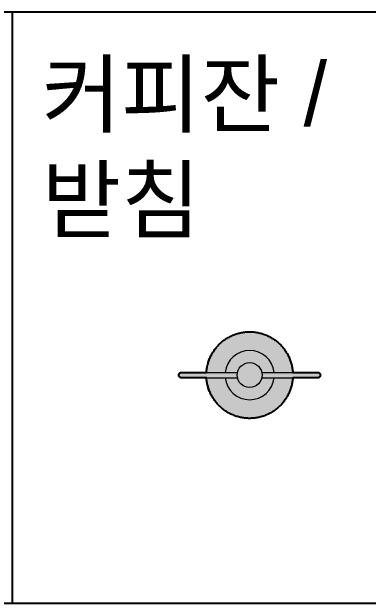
# Model space of a CAD drawing. Header units: millimetres. Extents: x 488786 to 747986, y 25193 to 95000.
# Drawn here: x 555424 to 556269, y 91100 to 92500 of the extents above; entities that cross this region are included whole.
import ezdxf

# ---------------------------------------------------------------- set-up
doc = ezdxf.new("R2010")
doc.units = ezdxf.units.MM
for name, color, linetype in [('10. ETC', 251, 'Continuous'), ('13. TXT2', 43, 'Continuous'), ('25. 255', 255, 'Continuous'), ('6. FUR1', 181, 'Continuous')]:
    doc.layers.add(name, color=color, linetype=linetype)
doc.layers.add('7. FUR2', color=241, linetype='Continuous', lineweight=5)
doc.styles.add('YUHIHA_TEXT', font='Pretendard-Regular.ttf')

# ---------------------------------------------------------------- blocks, each defined once
blk = doc.blocks.new('YUHIHA_Accessory_CoffeeCup_Saucer_A_Plan')
at = {"layer": '25. 255', "transparency": 33554687}
blk.add_hatch(color=256, dxfattribs=at).paths.add_polyline_path([(101.8, -11.2), (101.5, -13.6), (101.2, -15.9), (100.8, -18.3), (100.3, -20.7), (99.8, -23.1), (99.2, -25.4), (98.6, -27.7), (97.9, -30), (97.2, -32.3), (96.4, -34.6), (95.6, -36.9), (94.7, -39.1), (93.7, -41.4), (92.7, -43.6), (91.7, -45.7), (90.6, -47.9), (89.4, -50), (88.2, -52.1), (86.9, -54.2), (85.6, -56.2), (84.3, -58.2), (82.9, -60.2), (81.5, -62.1), (80, -64), (78.4, -65.9), (76.9, -67.7), (75.2, -69.5), (73.6, -71.2), (71.9, -73), (70.1, -74.6), (68.4, -76.3), (66.6, -77.9), (64.7, -79.4), (62.8, -80.9), (60.9, -82.4), (58.9, -83.8), (56.9, -85.1), (54.9, -86.5), (52.9, -87.7), (50.8, -89), (48.7, -90.1), (46.5, -91.3), (44.4, -92.3), (42.2, -93.3), (40, -94.3), (37.7, -95.2), (35.5, -96.1), (33.2, -96.9), (30.9, -97.7), (28.6, -98.4), (26.3, -99), (23.9, -99.6), (21.6, -100.1), (19.2, -100.6), (16.8, -101), (14.4, -101.4), (12, -101.7), (9.6, -102), (7.2, -102.2), (4.8, -102.3), (2.4, -102.4), (0, -102.4), (-2.4, -102.4), (-4.8, -102.3), (-7.2, -102.2), (-9.6, -102), (-12, -101.7), (-14.4, -101.4), (-16.8, -101), (-19.2, -100.6), (-21.6, -100.1), (-23.9, -99.6), (-26.3, -99), (-28.6, -98.4), (-30.9, -97.7), (-33.2, -96.9), (-35.5, -96.1), (-37.7, -95.2), (-40, -94.3), (-42.2, -93.3), (-44.4, -92.3), (-46.5, -91.3), (-48.7, -90.1), (-50.8, -89), (-52.9, -87.7), (-54.9, -86.5), (-56.9, -85.1), (-58.9, -83.8), (-60.9, -82.4), (-62.8, -80.9), (-64.7, -79.4), (-66.6, -77.9), (-68.4, -76.3), (-70.1, -74.6), (-71.9, -73), (-73.6, -71.2), (-75.2, -69.5), (-76.9, -67.7), (-78.4, -65.9), (-80, -64), (-81.5, -62.1), (-82.9, -60.2), (-84.3, -58.2), (-85.6, -56.2), (-86.9, -54.2), (-88.2, -52.1), (-89.4, -50), (-90.6, -47.9), (-91.7, -45.7), (-92.7, -43.6), (-93.7, -41.4), (-94.7, -39.1), (-95.6, -36.9), (-96.4, -34.6), (-97.2, -32.3), (-97.9, -30), (-98.6, -27.7), (-99.2, -25.4), (-99.8, -23.1), (-100.3, -20.7), (-100.8, -18.3), (-101.2, -15.9), (-101.5, -13.6), (-101.8, -11.2), (-102.1, -8.8), (-102.2, -6.3), (-161.4, -6.3), (-161.6, -6.3), (-161.8, -6.3), (-161.9, -6.3), (-162.1, -6.3), (-162.2, -6.3), (-162.4, -6.3), (-162.5, -6.3), (-162.7, -6.2), (-162.8, -6.2), (-163, -6.2), (-163.1, -6.1), (-163.3, -6.1), (-163.4, -6), (-163.6, -6), (-163.7, -5.9), (-163.9, -5.9), (-164, -5.8), (-164.2, -5.7), (-164.3, -5.7), (-164.4, -5.6), (-164.6, -5.5), (-164.7, -5.4), (-164.8, -5.4), (-165, -5.3), (-165.1, -5.2), (-165.2, -5.1), (-165.4, -5), (-165.5, -4.9), (-165.6, -4.8), (-165.7, -4.7), (-165.8, -4.6), (-165.9, -4.5), (-166, -4.4), (-166.2, -4.3), (-166.3, -4.1), (-166.4, -4), (-166.5, -3.9), (-166.5, -3.8), (-166.6, -3.7), (-166.7, -3.5), (-166.8, -3.4), (-166.9, -3.3), (-167, -3.1), (-167, -3), (-167.1, -2.9), (-167.2, -2.7), (-167.2, -2.6), (-167.3, -2.4), (-167.4, -2.3), (-167.4, -2.1), (-167.5, -2), (-167.5, -1.8), (-167.6, -1.7), (-167.6, -1.5), (-167.6, -1.4), (-167.7, -1.2), (-167.7, -1.1), (-167.7, -0.9), (-167.7, -0.8), (-167.8, -0.6), (-167.8, -0.5), (-167.8, -0.3), (-167.8, -0.2), (-167.8, 0), (-167.8, 0.2), (-167.8, 0.3), (-167.8, 0.5), (-167.8, 0.6), (-167.7, 0.8), (-167.7, 0.9), (-167.7, 1.1), (-167.7, 1.2), (-167.6, 1.4), (-167.6, 1.5), (-167.6, 1.7), (-167.5, 1.8), (-167.5, 2), (-167.4, 2.1), (-167.4, 2.3), (-167.3, 2.4), (-167.2, 2.6), (-167.2, 2.7), (-167.1, 2.9), (-167, 3), (-167, 3.1), (-166.9, 3.3), (-166.8, 3.4), (-166.7, 3.5), (-166.6, 3.7), (-166.5, 3.8), (-166.5, 3.9), (-166.4, 4), (-166.3, 4.1), (-166.2, 4.3), (-166, 4.4), (-165.9, 4.5), (-165.8, 4.6), (-165.7, 4.7), (-165.6, 4.8), (-165.5, 4.9), (-165.4, 5), (-165.2, 5.1), (-165.1, 5.2), (-165, 5.3), (-164.8, 5.4), (-164.7, 5.4), (-164.6, 5.5), (-164.4, 5.6), (-164.3, 5.7), (-164.2, 5.7), (-164, 5.8), (-163.9, 5.9), (-163.7, 5.9), (-163.6, 6), (-163.4, 6), (-163.3, 6.1), (-163.1, 6.1), (-163, 6.2), (-162.8, 6.2), (-162.7, 6.2), (-162.5, 6.3), (-162.4, 6.3), (-162.2, 6.3), (-162.1, 6.3), (-161.9, 6.3), (-161.8, 6.3), (-161.6, 6.3), (-161.4, 6.3), (-102.2, 6.3), (-102.1, 8.8), (-101.8, 11.2), (-101.5, 13.6), (-101.2, 15.9), (-100.8, 18.3), (-100.3, 20.7), (-99.8, 23.1), (-99.2, 25.4), (-98.6, 27.7), (-97.9, 30), (-97.2, 32.4), (-96.4, 34.6), (-95.6, 36.9), (-94.7, 39.1), (-93.7, 41.4), (-92.7, 43.6), (-91.7, 45.7), (-90.6, 47.9), (-89.4, 50), (-88.2, 52.1), (-86.9, 54.2), (-85.6, 56.2), (-84.3, 58.2), (-82.9, 60.2), (-81.5, 62.1), (-80, 64), (-78.4, 65.9), (-76.9, 67.7), (-75.2, 69.5), (-73.6, 71.3), (-71.9, 73), (-70.1, 74.6), (-68.4, 76.3), (-66.6, 77.9), (-64.7, 79.4), (-62.8, 80.9), (-60.9, 82.4), (-58.9, 83.8), (-56.9, 85.1), (-54.9, 86.5), (-52.9, 87.7), (-50.8, 89), (-48.7, 90.1), (-46.5, 91.3), (-44.4, 92.3), (-42.2, 93.3), (-40, 94.3), (-37.7, 95.2), (-35.5, 96.1), (-33.2, 96.9), (-30.9, 97.7), (-28.6, 98.4), (-26.3, 99), (-23.9, 99.6), (-21.6, 100.1), (-19.2, 100.6), (-16.8, 101), (-14.4, 101.4), (-12, 101.7), (-9.6, 102), (-7.2, 102.2), (-4.8, 102.3), (-2.4, 102.4), (0, 102.4), (2.4, 102.4), (4.8, 102.3), (7.2, 102.2), (9.6, 102), (12, 101.7), (14.4, 101.4), (16.8, 101), (19.2, 100.6), (21.6, 100.1), (23.9, 99.6), (26.3, 99), (28.6, 98.4), (30.9, 97.7), (33.2, 96.9), (35.5, 96.1), (37.7, 95.2), (40, 94.3), (42.2, 93.3), (44.4, 92.3), (46.5, 91.3), (48.7, 90.1), (50.8, 89), (52.9, 87.7), (54.9, 86.5), (56.9, 85.1), (58.9, 83.8), (60.9, 82.4), (62.8, 80.9), (64.7, 79.4), (66.6, 77.9), (68.4, 76.3), (70.1, 74.6), (71.9, 73), (73.6, 71.3), (75.2, 69.5), (76.9, 67.7), (78.4, 65.9), (80, 64), (81.5, 62.1), (82.9, 60.2), (84.3, 58.2), (85.6, 56.2), (86.9, 54.2), (88.2, 52.1), (89.4, 50), (90.6, 47.9), (91.7, 45.7), (92.7, 43.6), (93.7, 41.4), (94.7, 39.1), (95.6, 36.9), (96.4, 34.6), (97.2, 32.4), (97.9, 30), (98.6, 27.7), (99.2, 25.4), (99.8, 23.1), (100.3, 20.7), (100.8, 18.3), (101.2, 15.9), (101.5, 13.6), (101.8, 11.2), (102.1, 8.8), (102.2, 6.3), (161.4, 6.3), (161.6, 6.3), (161.8, 6.3), (161.9, 6.3), (162.1, 6.3), (162.2, 6.3), (162.4, 6.2), (162.5, 6.2), (162.7, 6.2), (162.8, 6.2), (162.9, 6.1), (163.1, 6.1), (163.2, 6), (163.4, 6), (163.5, 5.9), (163.7, 5.9), (163.8, 5.8), (163.9, 5.7), (164.1, 5.7), (164.2, 5.6), (164.5, 5.4), (164.6, 5.4), (164.7, 5.3), (164.9, 5.2), (165, 5.1), (165.1, 5), (165.2, 4.9), (165.3, 4.8), (165.5, 4.7), (165.6, 4.6), (165.7, 4.5), (165.8, 4.4), (165.9, 4.3), (166, 4.2), (166.1, 4.1), (166.2, 4), (166.3, 3.8), (166.4, 3.7), (166.5, 3.6), (166.5, 3.5), (166.6, 3.3), (166.7, 3.2), (166.8, 3.1), (166.8, 2.9), (166.9, 2.8), (167, 2.7), (167, 2.5), (167.1, 2.4), (167.2, 2.2), (167.2, 2.1), (167.3, 1.8), (167.3, 1.7), (167.4, 1.5), (167.4, 1.4), (167.5, 1.1), (167.5, 0.9), (167.5, 0.8), (167.5, 0.6), (167.6, 0.3), (167.6, 0.2), (167.6, 0), (167.6, -0.2), (167.6, -0.3), (167.5, -0.6), (167.5, -0.8), (167.5, -0.9), (167.5, -1.1), (167.4, -1.2), (167.4, -1.4), (167.4, -1.5), (167.3, -1.7), (167.3, -1.8), (167.2, -2.1), (167.2, -2.2), (167.1, -2.4), (167, -2.5), (167, -2.7), (166.9, -2.8), (166.8, -2.9), (166.8, -3.1), (166.7, -3.2), (166.6, -3.3), (166.5, -3.5), (166.5, -3.6), (166.4, -3.7), (166.3, -3.8), (166.2, -4), (166.1, -4.1), (166, -4.2), (165.9, -4.3), (165.8, -4.4), (165.7, -4.5), (165.6, -4.6), (165.5, -4.7), (165.3, -4.8), (165.2, -4.9), (165.1, -5), (165, -5.1), (164.9, -5.2), (164.7, -5.3), (164.6, -5.4), (164.5, -5.4), (164.3, -5.5), (164.2, -5.6), (164.1, -5.7), (163.9, -5.7), (163.8, -5.8), (163.7, -5.9), (163.5, -5.9), (163.4, -6), (163.2, -6), (163.1, -6.1), (162.9, -6.1), (162.8, -6.2), (162.7, -6.2), (162.5, -6.2), (162.4, -6.2), (162.2, -6.3), (162.1, -6.3), (161.9, -6.3), (161.8, -6.3), (161.6, -6.3), (161.4, -6.3), (102.2, -6.3), (102.1, -8.8)], is_closed=False, flags=16)
at = {"layer": '6. FUR1'}
blk.add_lwpolyline([(101.8, -11.2), (101.5, -13.6), (101.2, -15.9), (100.8, -18.3), (100.3, -20.7), (99.8, -23.1), (99.2, -25.4), (98.6, -27.7), (97.9, -30), (97.2, -32.3), (96.4, -34.6), (95.6, -36.9), (94.7, -39.1), (93.7, -41.4), (92.7, -43.6), (91.7, -45.7), (90.6, -47.9), (89.4, -50), (88.2, -52.1), (86.9, -54.2), (85.6, -56.2), (84.3, -58.2), (82.9, -60.2), (81.5, -62.1), (80, -64), (78.4, -65.9), (76.9, -67.7), (75.2, -69.5), (73.6, -71.2), (71.9, -73), (70.1, -74.6), (68.4, -76.3), (66.6, -77.9), (64.7, -79.4), (62.8, -80.9), (60.9, -82.4), (58.9, -83.8), (56.9, -85.1), (54.9, -86.5), (52.9, -87.7), (50.8, -89), (48.7, -90.1), (46.5, -91.3), (44.4, -92.3), (42.2, -93.3), (40, -94.3), (37.7, -95.2), (35.5, -96.1), (33.2, -96.9), (30.9, -97.7), (28.6, -98.4), (26.3, -99), (23.9, -99.6), (21.6, -100.1), (19.2, -100.6), (16.8, -101), (14.4, -101.4), (12, -101.7), (9.6, -102), (7.2, -102.2), (4.8, -102.3), (2.4, -102.4), (0, -102.4), (-2.4, -102.4), (-4.8, -102.3), (-7.2, -102.2), (-9.6, -102), (-12, -101.7), (-14.4, -101.4), (-16.8, -101), (-19.2, -100.6), (-21.6, -100.1), (-23.9, -99.6), (-26.3, -99), (-28.6, -98.4), (-30.9, -97.7), (-33.2, -96.9), (-35.5, -96.1), (-37.7, -95.2), (-40, -94.3), (-42.2, -93.3), (-44.4, -92.3), (-46.5, -91.3), (-48.7, -90.1), (-50.8, -89), (-52.9, -87.7), (-54.9, -86.5), (-56.9, -85.1), (-58.9, -83.8), (-60.9, -82.4), (-62.8, -80.9), (-64.7, -79.4), (-66.6, -77.9), (-68.4, -76.3), (-70.1, -74.6), (-71.9, -73), (-73.6, -71.2), (-75.2, -69.5), (-76.9, -67.7), (-78.4, -65.9), (-80, -64), (-81.5, -62.1), (-82.9, -60.2), (-84.3, -58.2), (-85.6, -56.2), (-86.9, -54.2), (-88.2, -52.1), (-89.4, -50), (-90.6, -47.9), (-91.7, -45.7), (-92.7, -43.6), (-93.7, -41.4), (-94.7, -39.1), (-95.6, -36.9), (-96.4, -34.6), (-97.2, -32.3), (-97.9, -30), (-98.6, -27.7), (-99.2, -25.4), (-99.8, -23.1), (-100.3, -20.7), (-100.8, -18.3), (-101.2, -15.9), (-101.5, -13.6), (-101.8, -11.2), (-102.1, -8.8), (-102.2, -6.3), (-161.4, -6.3), (-161.6, -6.3), (-161.8, -6.3), (-161.9, -6.3), (-162.1, -6.3), (-162.2, -6.3), (-162.4, -6.3), (-162.5, -6.3), (-162.7, -6.2), (-162.8, -6.2), (-163, -6.2), (-163.1, -6.1), (-163.3, -6.1), (-163.4, -6), (-163.6, -6), (-163.7, -5.9), (-163.9, -5.9), (-164, -5.8), (-164.2, -5.7), (-164.3, -5.7), (-164.4, -5.6), (-164.6, -5.5), (-164.7, -5.4), (-164.8, -5.4), (-165, -5.3), (-165.1, -5.2), (-165.2, -5.1), (-165.4, -5), (-165.5, -4.9), (-165.6, -4.8), (-165.7, -4.7), (-165.8, -4.6), (-165.9, -4.5), (-166, -4.4), (-166.2, -4.3), (-166.3, -4.1), (-166.4, -4), (-166.5, -3.9), (-166.5, -3.8), (-166.6, -3.7), (-166.7, -3.5), (-166.8, -3.4), (-166.9, -3.3), (-167, -3.1), (-167, -3), (-167.1, -2.9), (-167.2, -2.7), (-167.2, -2.6), (-167.3, -2.4), (-167.4, -2.3), (-167.4, -2.1), (-167.5, -2), (-167.5, -1.8), (-167.6, -1.7), (-167.6, -1.5), (-167.6, -1.4), (-167.7, -1.2), (-167.7, -1.1), (-167.7, -0.9), (-167.7, -0.8), (-167.8, -0.6), (-167.8, -0.5), (-167.8, -0.3), (-167.8, -0.2), (-167.8, 0), (-167.8, 0.2), (-167.8, 0.3), (-167.8, 0.5), (-167.8, 0.6), (-167.7, 0.8), (-167.7, 0.9), (-167.7, 1.1), (-167.7, 1.2), (-167.6, 1.4), (-167.6, 1.5), (-167.6, 1.7), (-167.5, 1.8), (-167.5, 2), (-167.4, 2.1), (-167.4, 2.3), (-167.3, 2.4), (-167.2, 2.6), (-167.2, 2.7), (-167.1, 2.9), (-167, 3), (-167, 3.1), (-166.9, 3.3), (-166.8, 3.4), (-166.7, 3.5), (-166.6, 3.7), (-166.5, 3.8), (-166.5, 3.9), (-166.4, 4), (-166.3, 4.1), (-166.2, 4.3), (-166, 4.4), (-165.9, 4.5), (-165.8, 4.6), (-165.7, 4.7), (-165.6, 4.8), (-165.5, 4.9), (-165.4, 5), (-165.2, 5.1), (-165.1, 5.2), (-165, 5.3), (-164.8, 5.4), (-164.7, 5.4), (-164.6, 5.5), (-164.4, 5.6), (-164.3, 5.7), (-164.2, 5.7), (-164, 5.8), (-163.9, 5.9), (-163.7, 5.9), (-163.6, 6), (-163.4, 6), (-163.3, 6.1), (-163.1, 6.1), (-163, 6.2), (-162.8, 6.2), (-162.7, 6.2), (-162.5, 6.3), (-162.4, 6.3), (-162.2, 6.3), (-162.1, 6.3), (-161.9, 6.3), (-161.8, 6.3), (-161.6, 6.3), (-161.4, 6.3), (-102.2, 6.3), (-102.1, 8.8), (-101.8, 11.2), (-101.5, 13.6), (-101.2, 15.9), (-100.8, 18.3), (-100.3, 20.7), (-99.8, 23.1), (-99.2, 25.4), (-98.6, 27.7), (-97.9, 30), (-97.2, 32.4), (-96.4, 34.6), (-95.6, 36.9), (-94.7, 39.1), (-93.7, 41.4), (-92.7, 43.6), (-91.7, 45.7), (-90.6, 47.9), (-89.4, 50), (-88.2, 52.1), (-86.9, 54.2), (-85.6, 56.2), (-84.3, 58.2), (-82.9, 60.2), (-81.5, 62.1), (-80, 64), (-78.4, 65.9), (-76.9, 67.7), (-75.2, 69.5), (-73.6, 71.3), (-71.9, 73), (-70.1, 74.6), (-68.4, 76.3), (-66.6, 77.9), (-64.7, 79.4), (-62.8, 80.9), (-60.9, 82.4), (-58.9, 83.8), (-56.9, 85.1), (-54.9, 86.5), (-52.9, 87.7), (-50.8, 89), (-48.7, 90.1), (-46.5, 91.3), (-44.4, 92.3), (-42.2, 93.3), (-40, 94.3), (-37.7, 95.2), (-35.5, 96.1), (-33.2, 96.9), (-30.9, 97.7), (-28.6, 98.4), (-26.3, 99), (-23.9, 99.6), (-21.6, 100.1), (-19.2, 100.6), (-16.8, 101), (-14.4, 101.4), (-12, 101.7), (-9.6, 102), (-7.2, 102.2), (-4.8, 102.3), (-2.4, 102.4), (0, 102.4), (2.4, 102.4), (4.8, 102.3), (7.2, 102.2), (9.6, 102), (12, 101.7), (14.4, 101.4), (16.8, 101), (19.2, 100.6), (21.6, 100.1), (23.9, 99.6), (26.3, 99), (28.6, 98.4), (30.9, 97.7), (33.2, 96.9), (35.5, 96.1), (37.7, 95.2), (40, 94.3), (42.2, 93.3), (44.4, 92.3), (46.5, 91.3), (48.7, 90.1), (50.8, 89), (52.9, 87.7), (54.9, 86.5), (56.9, 85.1), (58.9, 83.8), (60.9, 82.4), (62.8, 80.9), (64.7, 79.4), (66.6, 77.9), (68.4, 76.3), (70.1, 74.6), (71.9, 73), (73.6, 71.3), (75.2, 69.5), (76.9, 67.7), (78.4, 65.9), (80, 64), (81.5, 62.1), (82.9, 60.2), (84.3, 58.2), (85.6, 56.2), (86.9, 54.2), (88.2, 52.1), (89.4, 50), (90.6, 47.9), (91.7, 45.7), (92.7, 43.6), (93.7, 41.4), (94.7, 39.1), (95.6, 36.9), (96.4, 34.6), (97.2, 32.4), (97.9, 30), (98.6, 27.7), (99.2, 25.4), (99.8, 23.1), (100.3, 20.7), (100.8, 18.3), (101.2, 15.9), (101.5, 13.6), (101.8, 11.2), (102.1, 8.8), (102.2, 6.3), (161.4, 6.3), (161.6, 6.3), (161.8, 6.3), (161.9, 6.3), (162.1, 6.3), (162.2, 6.3), (162.4, 6.2), (162.5, 6.2), (162.7, 6.2), (162.8, 6.2), (162.9, 6.1), (163.1, 6.1), (163.2, 6), (163.4, 6), (163.5, 5.9), (163.7, 5.9), (163.8, 5.8), (163.9, 5.7), (164.1, 5.7), (164.2, 5.6), (164.5, 5.4), (164.6, 5.4), (164.7, 5.3), (164.9, 5.2), (165, 5.1), (165.1, 5), (165.2, 4.9), (165.3, 4.8), (165.5, 4.7), (165.6, 4.6), (165.7, 4.5), (165.8, 4.4), (165.9, 4.3), (166, 4.2), (166.1, 4.1), (166.2, 4), (166.3, 3.8), (166.4, 3.7), (166.5, 3.6), (166.5, 3.5), (166.6, 3.3), (166.7, 3.2), (166.8, 3.1), (166.8, 2.9), (166.9, 2.8), (167, 2.7), (167, 2.5), (167.1, 2.4), (167.2, 2.2), (167.2, 2.1), (167.3, 1.8), (167.3, 1.7), (167.4, 1.5), (167.4, 1.4), (167.5, 1.1), (167.5, 0.9), (167.5, 0.8), (167.5, 0.6), (167.6, 0.3), (167.6, 0.2), (167.6, 0), (167.6, -0.2), (167.6, -0.3), (167.5, -0.6), (167.5, -0.8), (167.5, -0.9), (167.5, -1.1), (167.4, -1.2), (167.4, -1.4), (167.4, -1.5), (167.3, -1.7), (167.3, -1.8), (167.2, -2.1), (167.2, -2.2), (167.1, -2.4), (167, -2.5), (167, -2.7), (166.9, -2.8), (166.8, -2.9), (166.8, -3.1), (166.7, -3.2), (166.6, -3.3), (166.5, -3.5), (166.5, -3.6), (166.4, -3.7), (166.3, -3.8), (166.2, -4), (166.1, -4.1), (166, -4.2), (165.9, -4.3), (165.8, -4.4), (165.7, -4.5), (165.6, -4.6), (165.5, -4.7), (165.3, -4.8), (165.2, -4.9), (165.1, -5), (165, -5.1), (164.9, -5.2), (164.7, -5.3), (164.6, -5.4), (164.5, -5.4), (164.3, -5.5), (164.2, -5.6), (164.1, -5.7), (163.9, -5.7), (163.8, -5.8), (163.7, -5.9), (163.5, -5.9), (163.4, -6), (163.2, -6), (163.1, -6.1), (162.9, -6.1), (162.8, -6.2), (162.7, -6.2), (162.5, -6.2), (162.4, -6.2), (162.2, -6.3), (162.1, -6.3), (161.9, -6.3), (161.8, -6.3), (161.6, -6.3), (161.4, -6.3), (102.2, -6.3), (102.1, -8.8)], close=True, dxfattribs=at)
at = {"layer": '7. FUR2'}
for p, q in [((-102.2, 6.3), (-28.7, 6.3)), ((28.7, 6.3), (102.2, 6.3)), ((-102.2, -6.3), (-28.7, -6.3)), ((28.7, -6.3), (102.2, -6.3))]:
    blk.add_line(p, q, dxfattribs=at)
blk.add_lwpolyline([(102.2, 6.3, 0.939845), (-102.2, 6.3), (-161.4, 6.3, 1), (-161.4, -6.3), (-102.2, -6.3, 0.939819), (102.2, -6.3), (161.4, -6.3, 0.964028), (161.4, 6.3), (102.2, 6.3)], format="xyb", dxfattribs=at)
blk.add_circle((0, 0), 29.4, dxfattribs=at)
for start, end in [(6.244, 173.756), (186.244, 353.756)]:
    blk.add_arc((0, 0), 58.4, start, end, dxfattribs=at)

msp = doc.modelspace()

# ---------------------------------------------------------------- linework, layer by layer
at = {"layer": '10. ETC'}
for p, q in [((554300, 92500), (563300, 92500)), ((555425, 92500), (555425, 91100)), ((554300, 91100), (563300, 91100))]:
    msp.add_line(p, q, dxfattribs=at)

# ---------------------------------------------------------------- block references
msp.add_blockref('YUHIHA_Accessory_CoffeeCup_Saucer_A_Plan', (555987.6, 91640))

# ---------------------------------------------------------------- texts
at = {"layer": '13. TXT2', "color": 7, "insert": (555495, 92380), "char_height": 150, "width": 1000, "attachment_point": 1, "style": 'YUHIHA_TEXT'}
msp.add_mtext('커피잔 / 받침', dxfattribs=at)

doc.saveas('drawing.dxf')
